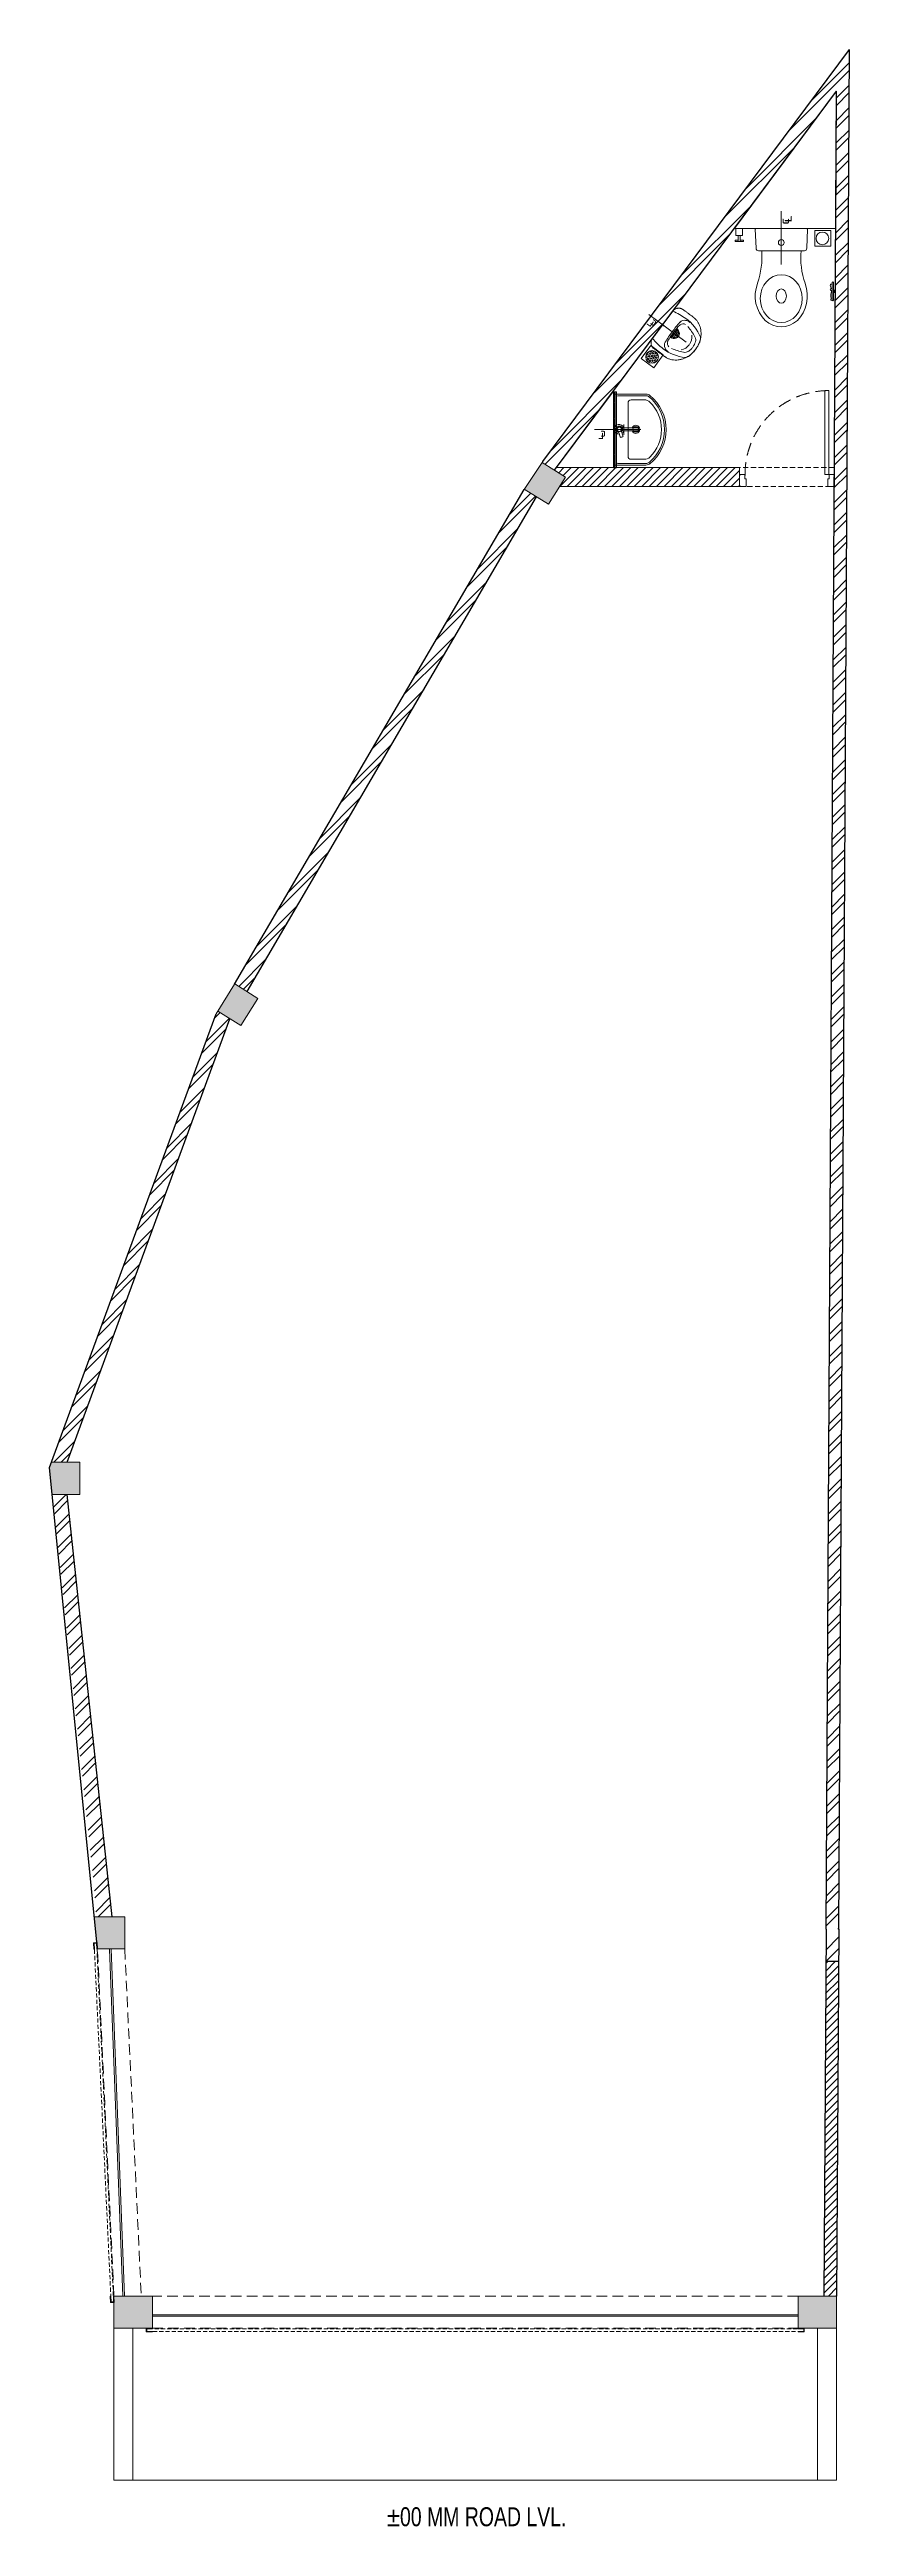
# Model space of a CAD drawing. Header units: feet. Extents: x -1024 to 5301, y -1858 to 17715.
import ezdxf
from ezdxf.lldxf.tags import DXFTag

# ---------------------------------------------------------------- set-up
doc = ezdxf.new("R2010")
doc.units = ezdxf.units.FT
doc.header["$LTSCALE"] = 33
doc.header["$MEASUREMENT"] = 0
for name, pattern in [('a_p6_plan_L18$0$HIDDEN', [0.375, 0.25, -0.125]), ('CENTER', [2, 1.25, -0.25, 0.25, -0.25]), ('DOT2', [0.125, 0, -0.125]), ('HIDDEN', [9.525, 6.35, -3.175]), ('HIDDEN2', [4.7625, 3.175, -1.5875]), ('HIDDENX2', [0.75, 0.5, -0.25])]:
    doc.linetypes.add(name, pattern=pattern)
for name, color, linetype, lineweight in [('A-COL', 243, 'Continuous', 9), ('A-Glazing', 4, 'Continuous', 20), ('A-shutter', 8, 'Continuous', 18), ('beam', 90, 'Continuous', 9), ('centerline-toilets', 2, 'CENTER', 13), ('column hatch', 5, 'Continuous', 0), ('dimension', 250, 'Continuous', 0), ('Door', 2, 'Continuous', 13), ('ele', 252, 'Continuous', 13), ('Fhitting', 152, 'Continuous', 30), ('glass facade', 4, 'Continuous', 5), ('LENS-DIM', 252, 'Continuous', 5), ('LENS-DOOR', 34, 'Continuous', 20), ('LENS_CURTAIN', 5, 'a_p6_plan_L18$0$HIDDEN', 9), ('LN-HATCH', 251, 'Continuous', 0), ('Mirror', 150, 'Continuous', 20), ('Panelling', 65, 'Continuous', 18), ('PARTITION', 22, 'Continuous', 30), ('rolling shutter', 1, 'Continuous', 5), ('TEXT', 1, 'Continuous', 0), ('Toilet', 5, 'Continuous', 9)]:
    doc.layers.add(name, color=color, linetype=linetype, lineweight=lineweight)
doc.layers.add('A-WALL', color=1, linetype='Continuous')
doc.styles.get("Standard").update_dxf_attribs({"font": 'GILC____.TTF'})
tags = doc.linetypes.add('DASHED2', pattern=[0.375, 0.25, -0.125]).pattern_tags.tags
tags[6:7] = [DXFTag(74, 4), DXFTag(75, 0), DXFTag(340, '0'), DXFTag(46, 1.0), DXFTag(50, 0.0), DXFTag(44, 0.0), DXFTag(45, 0.0)]
tags[4:5] = [DXFTag(74, 4), DXFTag(75, 0), DXFTag(340, '0'), DXFTag(46, 1.0), DXFTag(50, 0.0), DXFTag(44, 0.0), DXFTag(45, 0.0)]
pattern_1 = [(225, (-7065682.6, 5288784.787), (29.43331977, -29.43331977), [])]

# ---------------------------------------------------------------- blocks, each defined once
blk = doc.blocks.new('*U10')
at = {"layer": 'A-shutter', "color": 5, "ltscale": 10}
for points in [[(41038044, -1561539), (41038044, -1561544), (41037999, -1561544), (41037999, -1561564), (41038044, -1561564), (41038044, -1561569), (41037994, -1561569), (41037994, -1561539)], [(41043149, -1561539), (41043149, -1561544), (41043194, -1561544), (41043194, -1561564), (41043149, -1561564), (41043149, -1561569), (41043199, -1561569), (41043199, -1561539)]]:
    blk.add_lwpolyline(points, close=True, dxfattribs=at)
at = {"layer": 'A-shutter', "color": 5, "linetype": 'HIDDENX2', "ltscale": 2}
blk.add_lwpolyline([(41037999, -1561544), (41037999, -1561564), (41043194, -1561564), (41043194, -1561544)], close=True, dxfattribs=at)
blk = doc.blocks.new('*U8')
at = {"layer": 'LENS-DOOR'}
for p, q in [((547492, 1778574), (547492, 1779236)), ((547523, 1779236), (547492, 1779236)), ((547523, 1779236), (547523, 1778574)), ((547447, 1778569), (547452, 1778569)), ((547447, 1778484), (547447, 1778569)), ((547447, 1778484), (547452, 1778484)), ((547452, 1778574), (547489, 1778574)), ((547452, 1778569), (547452, 1778574)), ((547452, 1778479), (547452, 1778484)), ((547452, 1778479), (547499, 1778479)), ((547489, 1778540), (547489, 1778574)), ((547489, 1778540), (547499, 1778540)), ((547523, 1778574), (547492, 1778574)), ((547499, 1778479), (547499, 1778540)), ((548146, 1778479), (548146, 1778540)), ((548156, 1778540), (548146, 1778540)), ((548193, 1778479), (548146, 1778479)), ((548193, 1778574), (548156, 1778574)), ((548156, 1778540), (548156, 1778574)), ((548193, 1778569), (548193, 1778574)), ((548198, 1778569), (548193, 1778569)), ((548193, 1778479), (548193, 1778484)), ((548198, 1778484), (548193, 1778484)), ((548198, 1778484), (548198, 1778569))]:
    blk.add_line(p, q, dxfattribs=at)
at = {"layer": 'LENS-DOOR', "color": 7, "linetype": 'HIDDEN2', "extrusion": (0, 0, -1)}
blk.add_ellipse((547492, 1778574), major_axis=(662, 0), ratio=1, start_param=-1.570791, end_param=0.051209, dxfattribs=at)
blk = doc.blocks.new('DLF-RSP-AR-CD-DWG-4DT-3113$0$X-TYPICAL TOILET UPPER FLOORS - 02$0$urinals')
at = {"layer": 'Toilet'}
for p, q in [((0, -16), (0, 8)), ((-46, -115), (46, -115)), ((0, -105), (0, -161))]:
    blk.add_line(p, q, dxfattribs=at)
blk.add_lwpolyline([(135, 0), (-135, 0, 0.036949), (-150, -116, 0.138094), (-100, -297, 0.221721), (-52, -318, 0.062656), (0, -325, 0.062656), (52, -318, 0.221721), (100, -297, 0.138094), (150, -116, 0.036949)], format="xyb", close=True, dxfattribs=at)
for centre, radius, start, end in [((-91, -153), 53.8, 148.4868, 188.6401), ((-94, -145), 47.1, 93.3708, 154.4824), ((-71, -150), 40.2, 106.7016, 169.725), ((414, -38), 538, 193.994, 204.5632), ((3, -1238), 1145, 90.1625, 95.0265), ((-51, -225), 119, 89.5454, 105.8857), ((0, -996), 891, 89.9918, 93.182), ((0, -115), 40, 167.428, 12.572), ((0, -115), 33, 164.1814, 15.8186), ((0, -115), 32, 163.6049, 16.3951), ((0, -115), 22.6, 155.6653, 24.3347), ((0, -115), 14.7, 139.9109, 40.0891), ((-3, -1238), 1145, 84.9735, 89.8375), ((0, -996), 891, 86.818, 90.0082), ((51, -225), 119, 74.1143, 90.4546), ((-414, -38), 538, 335.4368, 346.006), ((71, -150), 40.2, 10.275, 73.2984), ((94, -145), 47.1, 25.5176, 86.6292), ((91, -153), 53.8, 351.3599, 31.5132), ((-30, -241), 50, 204.5632, 250.4606), ((-2, -165), 97.6, 225, 270.9552), ((-2, -161), 135, 250.4606, 270.6492), ((2, -165), 97.6, 269.0448, 315), ((2, -161), 135, 269.3508, 289.5394), ((30, -241), 50, 289.5394, 335.4368)]:
    blk.add_arc(centre, radius, start, end, dxfattribs=at)
blk.add_open_spline([(135, 0), (105, 0), (76, 0), (-13, 0), (-73, 0), (-133, 0), (-133, 0), (-134, 0), (-134, 0), (-135, 0), (-135, 0), (-135, 0), (-135, 0), (-135, 0), (-135, 0), (-135, 0), (-135, 0), (-135, 0), (-135, 0), (-135, 0), (-135, 0), (-135, 0), (-135, 0), (-136, 0), (-136, 0), (-136, 0), (-137, 0), (-138, 0), (-138, 0), (-141, 0), (-142, 0), (-146, -1), (-149, -2), (-155, -3), (-158, -5), (-163, -7), (-166, -9), (-171, -13), (-173, -15), (-178, -19), (-180, -22), (-184, -27), (-185, -29), (-188, -35), (-189, -38), (-191, -43), (-191, -46), (-192, -50), (-192, -51), (-192, -52), (-192, -54), (-193, -56), (-193, -56), (-193, -57), (-193, -57), (-193, -57), (-193, -57), (-193, -57), (-193, -57), (-193, -57), (-193, -57), (-193, -58), (-193, -58), (-193, -58), (-193, -58), (-193, -58), (-193, -58), (-193, -58), (-193, -59), (-193, -59), (-193, -60), (-193, -61), (-193, -62), (-193, -65), (-193, -66), (-193, -72), (-193, -75), (-193, -86), (-193, -93), (-193, -114), (-193, -128), (-193, -146), (-193, -145), (-193, -149), (-193, -150), (-193, -154), (-193, -156), (-193, -159), (-193, -159), (-193, -159), (-193, -159), (-193, -160), (-193, -160), (-193, -160), (-193, -160), (-193, -160), (-193, -160), (-193, -160), (-193, -160), (-193, -160), (-193, -160), (-193, -160), (-193, -161), (-193, -161), (-193, -161), (-193, -162), (-193, -162), (-192, -164), (-192, -165), (-192, -168), (-192, -170), (-192, -176), (-191, -180), (-189, -191), (-188, -198), (-183, -212), (-180, -219), (-173, -233), (-169, -240), (-159, -253), (-154, -259), (-142, -271), (-136, -277), (-123, -287), (-115, -292), (-101, -301), (-93, -305), (-77, -311), (-69, -314), (-53, -319), (-44, -321), (-28, -323), (-20, -324), (-9, -325), (-7, -325), (-3, -325), (-1, -325), (2, -325), (4, -325), (8, -325), (11, -325), (21, -324), (27, -323), (42, -321), (50, -319), (67, -315), (75, -312), (92, -305), (100, -301), (115, -292), (123, -288), (136, -277), (143, -271), (155, -259), (160, -252), (170, -238), (174, -231), (181, -217), (184, -210), (188, -195), (190, -188), (191, -179), (191, -178), (192, -174), (192, -171), (192, -168), (192, -167), (192, -164), (192, -162), (192, -160), (192, -160), (192, -160), (192, -160), (192, -160), (192, -159), (192, -159), (192, -159), (192, -158), (192, -157), (192, -156), (192, -155), (192, -152), (192, -150), (192, -143), (192, -144), (192, -132), (192, -124), (192, -99), (192, -82), (192, -65), (192, -64), (192, -62), (192, -60), (192, -58), (192, -58), (192, -57), (192, -57), (192, -57), (192, -57), (192, -57), (192, -57), (192, -57), (192, -57), (192, -57), (192, -57), (192, -56), (192, -56), (192, -55), (192, -55), (192, -53), (192, -52), (192, -48), (191, -46), (190, -40), (189, -37), (186, -31), (184, -28), (180, -22), (178, -19), (173, -14), (170, -12), (164, -8), (161, -6), (155, -3), (151, -2), (145, -1), (142, 0), (137, 0), (136, 0), (135, 0)], degree=3, knots=[0, 0, 0, 0, 0.329607, 0.329607, 0.988822, 0.988822, 0.996691, 0.996691, 0.998638, 0.998638, 0.99992, 0.99992, 1.000227, 1.000227, 1.000534, 1.000534, 1.001148, 1.001148, 1.002375, 1.002375, 1.00483, 1.00483, 1.009739, 1.009739, 1.019558, 1.019558, 1.039196, 1.039196, 1.078472, 1.078472, 1.157024, 1.157024, 1.314128, 1.314128, 1.471232, 1.471232, 1.628335, 1.628335, 1.785439, 1.785439, 1.942543, 1.942543, 2.099647, 2.099647, 2.256751, 2.256751, 2.413855, 2.413855, 2.450944, 2.450944, 2.525122, 2.525122, 2.556641, 2.556641, 2.563699, 2.563699, 2.567479, 2.567479, 2.57001, 2.57001, 2.570783, 2.570783, 2.572328, 2.572328, 2.573873, 2.573873, 2.576964, 2.576964, 2.583145, 2.583145, 2.595507, 2.595507, 2.620232, 2.620232, 2.669681, 2.669681, 2.76858, 2.76858, 2.966376, 2.966376, 3.36197, 3.36197, 3.45996, 3.45996, 3.491387, 3.491387, 3.554241, 3.554241, 3.562213, 3.562213, 3.566829, 3.566829, 3.570018, 3.570018, 3.570684, 3.570684, 3.571294, 3.571294, 3.571904, 3.571904, 3.573124, 3.573124, 3.575564, 3.575564, 3.580444, 3.580444, 3.590203, 3.590203, 3.609723, 3.609723, 3.648762, 3.648762, 3.72684, 3.72684, 3.861362, 3.861362, 3.995884, 3.995884, 4.130406, 4.130406, 4.264928, 4.264928, 4.39945, 4.39945, 4.533972, 4.533972, 4.668494, 4.668494, 4.803016, 4.803016, 4.937539, 4.937539, 5.072061, 5.072061, 5.118026, 5.118026, 5.144558, 5.144558, 5.17109, 5.17109, 5.224154, 5.224154, 5.330281, 5.330281, 5.468863, 5.468863, 5.607445, 5.607445, 5.746027, 5.746027, 5.884609, 5.884609, 6.023191, 6.023191, 6.161773, 6.161773, 6.300355, 6.300355, 6.438937, 6.438937, 6.577519, 6.577519, 6.602876, 6.602876, 6.653589, 6.653589, 6.673028, 6.673028, 6.711906, 6.711906, 6.713712, 6.713712, 6.715518, 6.715518, 6.719129, 6.719129, 6.726351, 6.726351, 6.740796, 6.740796, 6.769686, 6.769686, 6.827466, 6.827466, 6.943027, 6.943027, 7.174147, 7.174147, 7.636387, 7.636387, 7.659394, 7.659394, 7.705407, 7.705407, 7.71212, 7.71212, 7.713128, 7.713128, 7.714137, 7.714137, 7.716153, 7.716153, 7.720185, 7.720185, 7.728249, 7.728249, 7.744378, 7.744378, 7.776636, 7.776636, 7.841152, 7.841152, 7.970184, 7.970184, 8.14844, 8.14844, 8.326696, 8.326696, 8.504953, 8.504953, 8.683209, 8.683209, 8.861465, 8.861465, 9.039722, 9.039722, 9.217978, 9.217978, 9.283185, 9.283185, 9.283185, 9.283185], dxfattribs=at)
blk = doc.blocks.new('jALI')
at = {"layer": 'Toilet', "ltscale": 5}
h = blk.add_hatch(dxfattribs=at)
h.set_pattern_fill('HEX', color=256, scale=50, angle=135, double=1)
h.set_pattern_definition([(135, (-344825.863, 460708.187), (-7.65465545, -7.65465545), [6.25, -12.5]), (255, (-344825.863, 460708.187), (10.4564538, -2.80179835), [6.25, -12.5]), (195, (-344830.282, 460712.606), (2.80179835, -10.4564538), [6.25, -12.5])])
edge = h.paths.add_edge_path()
edge.add_arc((-393188, 163648), 50, -90, 270)
blk.add_lwpolyline([(-393250, 163582), (-393126, 163582), (-393126, 163709), (-393250, 163709)], close=True, dxfattribs=at)
blk.add_circle((-393188, 163648), 50, dxfattribs=at)
blk = doc.blocks.new('Urinal')
at = {"layer": 'centerline-toilets', "linetype": 'HIDDEN', "ltscale": 10}
blk.add_line((0, 231), (0, -137), dxfattribs=at)
at = {"layer": 'Fhitting', "lineweight": 0, "ltscale": 0.5, "rotation": 180}
blk.add_blockref('DLF-RSP-AR-CD-DWG-4DT-3113$0$X-TYPICAL TOILET UPPER FLOORS - 02$0$urinals', (0, 0), dxfattribs=at)
at = {"layer": 'Fhitting', "lineweight": 0, "ltscale": 0.5, "xscale": -1, "rotation": 90}
blk.add_blockref('jALI', (163394, -393104), dxfattribs=at)
at = {"layer": 'centerline-toilets', "linetype": 'DOT2', "insert": (-31, -69), "char_height": 75, "width": 495.83, "attachment_point": 5, "rotation": 270}
blk.add_mtext('{\\fISOCPEUR|b0|i0|c0|p34;℄}', dxfattribs=at)
blk = doc.blocks.new('*U9')
at = {"layer": 'A-shutter', "color": 5, "ltscale": 10}
for points in [[(41036737, -1561539), (41036737, -1561544), (41036692, -1561544), (41036692, -1561564), (41036737, -1561564), (41036737, -1561569), (41036687, -1561569), (41036687, -1561539)], [(41039483, -1561539), (41039483, -1561544), (41039528, -1561544), (41039528, -1561564), (41039483, -1561564), (41039483, -1561569), (41039533, -1561569), (41039533, -1561539)]]:
    blk.add_lwpolyline(points, close=True, dxfattribs=at)
at = {"layer": 'A-shutter', "color": 5, "linetype": 'HIDDENX2', "ltscale": 2}
blk.add_lwpolyline([(41036692, -1561544), (41036692, -1561564), (41039528, -1561564), (41039528, -1561544)], close=True, dxfattribs=at)
blk = doc.blocks.new('Wash Basin')
at = {"layer": 'PARTITION', "lineweight": 9}
h = blk.add_hatch(dxfattribs=at)
h.set_pattern_fill('ANSI38', color=256, scale=70, angle=990, style=0, double=1)
h.set_pattern_definition([(315, (-62.738, -33.325), (6.18718, 6.18718), []), (45, (-62.738, -33.325), (6.18718, 18.56155), [21.875, -13.125])])
h.paths.add_polyline_path([(302, -22), (-298, -22), (-298, -34), (302, -34)])
at = {"layer": 'centerline-toilets', "linetype": 'HIDDEN', "ltscale": 10}
blk.add_line((0, -238), (0, 130), dxfattribs=at)
at = {"layer": 'Mirror', "ltscale": 0.5}
blk.add_lwpolyline([(-298, -34), (-298, -46), (302, -46), (302, -34)], close=True, dxfattribs=at)
at = {"layer": 'Panelling', "lineweight": 9}
blk.add_lwpolyline([(-298, -22), (-298, -34), (302, -34), (302, -22)], close=True, dxfattribs=at)
at = {"layer": 'Toilet', "ltscale": 100}
for p, q in [((-280, -32), (-280, -278)), ((-270, -22), (270, -22)), ((-268, -55), (-268, -278)), ((-258, -45), (258, -45)), ((-15, -89), (-15, -208)), ((11, -208), (11, -89)), ((268, -55), (268, -278)), ((280, -32), (280, -278))]:
    blk.add_line(p, q, dxfattribs=at)
blk.add_lwpolyline([(-235, -264, 0.191896), (-217, -309, 0.420236), (217, -309, 0.191896), (235, -264), (235, -161, 0.414214), (210, -136), (-210, -136, 0.414214), (-235, -161)], format="xyb", close=True, dxfattribs=at)
blk.add_lwpolyline([(41, -103), (-41, -103)], dxfattribs=at)
blk.add_lwpolyline([(23, -62), (58, -74, -0.414214), (61, -81), (58, -93, -0.414214), (50, -96), (16, -85)], format="xyb", dxfattribs=at)
for centre, radius in [((-2, -197), 22.5), ((-2, -67), 17.5)]:
    blk.add_circle(centre, radius, dxfattribs=at)
for centre, radius, start, end in [((-270, -32), 10, 90, 180), ((-258, -55), 10, 90, 180), ((-2, -197), 32.1, 113.0898, 66.246), ((-2, -197), 20.5, 128.0403, 237.2899), ((-2, -197), 20.5, 304.4733, 50.7332), ((258, -55), 10, 0, 90), ((270, -32), 10, 0, 90), ((-230, -278), 50, 180, 218.4461), ((0, -89), 348, 219.2826, 320.7174), ((-230, -278), 38, 180, 218.4461), ((0, -89), 336, 219.313, 320.687), ((230, -278), 38, 321.5539, 0), ((230, -278), 50, 321.5539, 0)]:
    blk.add_arc(centre, radius, start, end, dxfattribs=at)
for centre, major_axis, start_param, end_param in [((-2, -67), (0, 38.3), 4.720493, 9.081982), ((-2, -67), (-0.2, -25.6), 1.769108, 7.074098), ((-2, -67), (0, 38.3), 3.484555, 4.083576), ((-2, -208), (-9.04, 9.04), 0.785398, 3.926991)]:
    blk.add_ellipse(centre, major_axis=major_axis, ratio=1, start_param=start_param, end_param=end_param, dxfattribs=at)
at = {"layer": 'centerline-toilets', "linetype": 'DOT2', "insert": (33, 62), "char_height": 75, "width": 495.83, "attachment_point": 5, "rotation": 90}
blk.add_mtext('{\\fISOCPEUR|b0|i0|c0|p34;℄}', dxfattribs=at)
blk = doc.blocks.new('WC')
at = {"layer": 'centerline-toilets', "linetype": 'HIDDEN', "ltscale": 10}
blk.add_line((0, 286), (0, -135), dxfattribs=at)
at = {"layer": 'Toilet'}
for p, q in [((-419, 507), (-425, 507)), ((-425, 507), (-425, 489)), ((-419, 489), (-425, 489)), ((-419, 507), (-419, 489)), ((-419, 504), (-413, 504)), ((-419, 492), (-413, 492)), ((-413, 567), (-413, 429)), ((-401, 567), (-401, 429)), ((-206, 6), (-202, 157)), ((-200, 0), (200, 0)), ((181, 177), (-183, 177)), ((206, 6), (200, 157))]:
    blk.add_line(p, q, dxfattribs=at)
at = {"layer": 'Toilet', "ltscale": 100}
for p, q in [((366, 103), (300, 103)), ((300, 92), (300, 103)), ((326, 92), (300, 92)), ((307, 0), (307, 57)), ((359, 57), (307, 57)), ((326, 103), (326, 57)), ((340, 103), (340, 57)), ((366, 92), (340, 92)), ((359, 57), (359, 0)), ((366, 92), (366, 103)), ((359, 0), (307, 0))]:
    blk.add_line(p, q, dxfattribs=at)
at = {"layer": 'Toilet'}
blk.add_circle((0, 112), 22.9, dxfattribs=at)
for centre, radius, start, end in [((-407, 567), 6, 0, 180), ((-407, 429), 6, 180, 0), ((-776, 231), 622, 354.997, 19.0619), ((776, 226), 623, 160.5196, 184.5617), ((-200, 6), 5.72, 177.9546, 270), ((-182, 158), 19.3, 90.3509, 180.8981), ((180, 158), 19.3, 359.1019, 89.6491), ((200, 6), 5.72, 270, 2.0454)]:
    blk.add_arc(centre, radius, start, end, dxfattribs=at)
at = {"layer": 'Toilet', "extrusion": (0, 0, -1)}
for centre, major_axis, ratio, start_param, end_param in [((0, 534), (0, -245), 0.842028, 7.436326, 11.41323), ((0, 535), (0, -57.2), 0.7, 1.570796326794896, 7.853981633974482)]:
    blk.add_ellipse(centre, major_axis=major_axis, ratio=ratio, start_param=start_param, end_param=end_param, dxfattribs=at)
blk.add_ellipse((0, 555), major_axis=(0, -189), ratio=0.878788, dxfattribs=at)
at = {"layer": 'Toilet'}
blk.add_open_spline([(-401, 441), (-397, 441), (-384, 439), (-389, 459), (-396, 480), (-386, 478), (-386, 491), (-403, 487), (-385, 532), (-396, 547), (-391, 570), (-397, 569), (-401, 568)], degree=3, knots=[0, 0, 0, 0, 9.744972, 33.823887, 47.583551, 49.497915, 60.560502, 63.822284, 93.508019, 135.756925, 141.904352, 150.301906, 150.301906, 150.301906, 150.301906], dxfattribs=at)
at = {"layer": 'Fhitting', "lineweight": 0, "ltscale": 0.5, "rotation": 270}
blk.add_blockref('jALI', (-163973, -393109), dxfattribs=at)
at = {"layer": 'centerline-toilets', "linetype": 'DOT2', "insert": (-36, -57), "char_height": 85.83, "width": 567.4, "attachment_point": 5, "rotation": 270}
blk.add_mtext('{\\fISOCPEUR|b0|i0|c0|p34;℄}', dxfattribs=at)

msp = doc.modelspace()

# ---------------------------------------------------------------- hatches: boundary and pattern name
at = {"layer": 'A-WALL'}
h = msp.add_hatch(dxfattribs=at)
h.set_pattern_fill('ANSI32', color=256, scale=514.888744)
h.set_pattern_definition([(45, (-145936.83, -54694.16), (-136.5305, 136.5305), []), (45, (-145845.8, -54694.16), (-136.5305, 136.5305), [])])
h.paths.add_polyline_path([(5216, 2863), (5116, 2863), (5114, 2609), (5214, 2609)])
at = {"layer": 'column hatch'}
h = msp.add_hatch(color=8, dxfattribs=at)
h.dxf.hatch_style = 1
h.paths.add_polyline_path([(5199, -37), (4894, -37), (4894, -291), (5199, -291)])
h.paths.add_polyline_path([(-211, -37), (-515, -37), (-515, -291), (-211, -291)])
h.paths.add_polyline_path([(-671, 2960), (-645, 2706), (-429, 2706), (-429, 2960)])
h.paths.add_polyline_path([(-1003, 6298), (-785, 6298), (-785, 6552), (-1009, 6552), (-1024, 6510)])
h.paths.add_polyline_path([(307, 10117), (488, 10002), (624, 10217), (440, 10333), (438, 10329)])
h.paths.add_polyline_path([(2920, 14123), (3055, 14337), (2872, 14453), (2730, 14242)])
at = {"layer": 'LN-HATCH'}
h = msp.add_hatch(dxfattribs=at)
h.set_pattern_fill('ANSI32', color=256, scale=333, angle=180)
h.set_pattern_definition([(225, (-7065682.6, 5288784.79), (88.2999593, -88.2999593), []), (225, (-7065741.47, 5288784.79), (88.2999593, -88.2999593), [])])
h.paths.add_polyline_path([(-886, 6298), (-1002, 6298), (-667, 3154), (-657, 2960), (-530, 2960)])
h.paths.add_polyline_path([(402, 10056), (307, 10117), (294, 10096), (-1009, 6552), (-886, 6552)])
h.paths.add_polyline_path([(2827, 14181), (2730, 14242), (2728, 14239), (440, 10333), (538, 10271)])
h.paths.add_polyline_path([(5116, 2863), (5216, 2863), (5301, 17715), (2877, 14460), (2872, 14453), (2969, 14392), (5199, 17386)])
h = msp.add_hatch(dxfattribs=at)
h.set_pattern_fill('ANSI31', color=256, scale=333, angle=180)
h.set_pattern_definition(pattern_1)
h.paths.add_polyline_path([(4431, 14412), (2984, 14412), (2969, 14392), (3055, 14337), (3008, 14262), (4431, 14262)])
h = msp.add_hatch(dxfattribs=at)
h.set_pattern_fill('ANSI31', color=256, scale=333, angle=180)
h.set_pattern_definition(pattern_1)
h.paths.add_polyline_path([(5214, 2609), (5114, 2609), (5099, -37), (5199, -37)])

# ---------------------------------------------------------------- linework, layer by layer
at = {"layer": 'A-COL'}
for p, q in [((2877, 14460), (2728, 14239)), ((3055, 14337), (2872, 14453)), ((2920, 14123), (3055, 14337)), ((2920, 14123), (2730, 14242)), ((438, 10329), (294, 10096)), ((624, 10217), (440, 10333)), ((488, 10002), (624, 10217)), ((488, 10002), (307, 10117)), ((-785, 6552), (-1009, 6552)), ((-785, 6298), (-785, 6552)), ((-785, 6298), (-1003, 6298)), ((-429, 2960), (-671, 2960)), ((-645, 2706), (-671, 2960)), ((-429, 2706), (-429, 2960)), ((-429, 2706), (-645, 2706)), ((-515, -291), (-515, -37)), ((-211, -37), (-515, -37)), ((-211, -291), (-211, -37)), ((4894, -291), (4894, -37)), ((4894, -37), (5199, -37)), ((5199, -37), (5199, -291)), ((-211, -291), (-515, -291)), ((5199, -291), (4894, -291))]:
    msp.add_line(p, q, dxfattribs=at)
msp.add_lwpolyline([(-1009, 6552), (-1024, 6510), (-1003, 6298)], dxfattribs=at)
at = {"layer": 'A-Glazing', "elevation": 17940}
msp.add_lwpolyline([(-211, -185), (4894, -185), (4894, -197), (-211, -197)], close=True, dxfattribs=at)
at = {"layer": 'A-WALL'}
for p, q in [((2877, 14460), (5301, 17715)), ((5216, 2863), (5301, 17715)), ((2969, 14392), (5199, 17386)), ((5116, 2863), (5199, 17386)), ((438, 10329), (2728, 14239)), ((538, 10271), (2827, 14181)), ((-1024, 6510), (294, 10096)), ((-886, 6552), (402, 10056)), ((-645, 2706), (-1024, 6510)), ((-530, 2960), (-886, 6298)), ((5116, 2863), (5099, -40)), ((5216, 2863), (5199, -37)), ((5114, 2609), (5214, 2609))]:
    msp.add_line(p, q, dxfattribs=at)
at = {"layer": 'beam', "linetype": 'HIDDEN', "ltscale": 0.4}
for points in [[(-645, 2706), (-429, 2706), (-299, -37), (-515, -37)], [(4894, -37), (-211, -37), (-211, -291), (4894, -291)]]:
    msp.add_lwpolyline(points, close=True, dxfattribs=at)
at = {"layer": 'dimension', "linetype": 'DASHED2', "ltscale": 600}
for p, q in [((-515, -291), (-515, -1491)), ((-365, -291), (-365, -1491)), ((5049, -291), (5049, -1491)), ((5199, -291), (5199, -1491)), ((-515, -1491), (5199, -1491))]:
    msp.add_line(p, q, dxfattribs=at)
at = {"layer": 'glass facade'}
for p, q in [((-444, -38), (-549, 2705)), ((-432, -37), (-537, 2706))]:
    msp.add_line(p, q, dxfattribs=at)
at = {"layer": 'LENS-DIM', "color": 1}
for points in [[(5199, 17386), (4392, 16302), (5193, 16302)], [(3434, 15016), (2984, 14412), (3434, 14412)], [(4431, 14412), (2984, 14412), (2969, 14392), (3055, 14337), (3008, 14262), (4431, 14262)]]:
    msp.add_lwpolyline(points, close=True, dxfattribs=at)
at = {"layer": 'LENS_CURTAIN', "ltscale": 5}
msp.add_lwpolyline([(5181, 14412), (4431, 14412), (4431, 14262), (5181, 14262)], close=True, dxfattribs=at)

# ---------------------------------------------------------------- block references
at = {"layer": 'Door', "xscale": -1}
msp.add_blockref('*U8', (552629, -1764216), dxfattribs=at)
at = {"layer": 'ele', "color": 0, "lineweight": -2, "rotation": 180}
msp.add_blockref('WC', (4762, 16302), dxfattribs=at)
at = {"layer": 'ele', "color": 0, "lineweight": -2}
for name, p, xscale, rotation in [('Urinal', (3824, 15540), -0.9999999999999998, 233.3191513148827), ('Wash Basin', (3414, 14712), -1, 90)]:
    msp.add_blockref(name, p, dxfattribs=dict(at, xscale=xscale, rotation=rotation))
at = {"layer": 'rolling shutter', "rotation": 272.7140081652499}
msp.add_blockref('*U9', (-383974, 41067353, 17940), dxfattribs=at)
at = {"layer": 'rolling shutter'}
msp.add_blockref('*U10', (-41038255, 1561248, 17940), dxfattribs=at)

# ---------------------------------------------------------------- texts
at = {"layer": 'TEXT', "insert": (1644, -1706), "char_height": 150, "attachment_point": 1}
msp.add_mtext_dynamic_manual_height_columns('%%P00 MM ROAD LVL.', width=6108.59, gutter_width=500, heights=[1479], dxfattribs=at)

doc.saveas('drawing.dxf')
